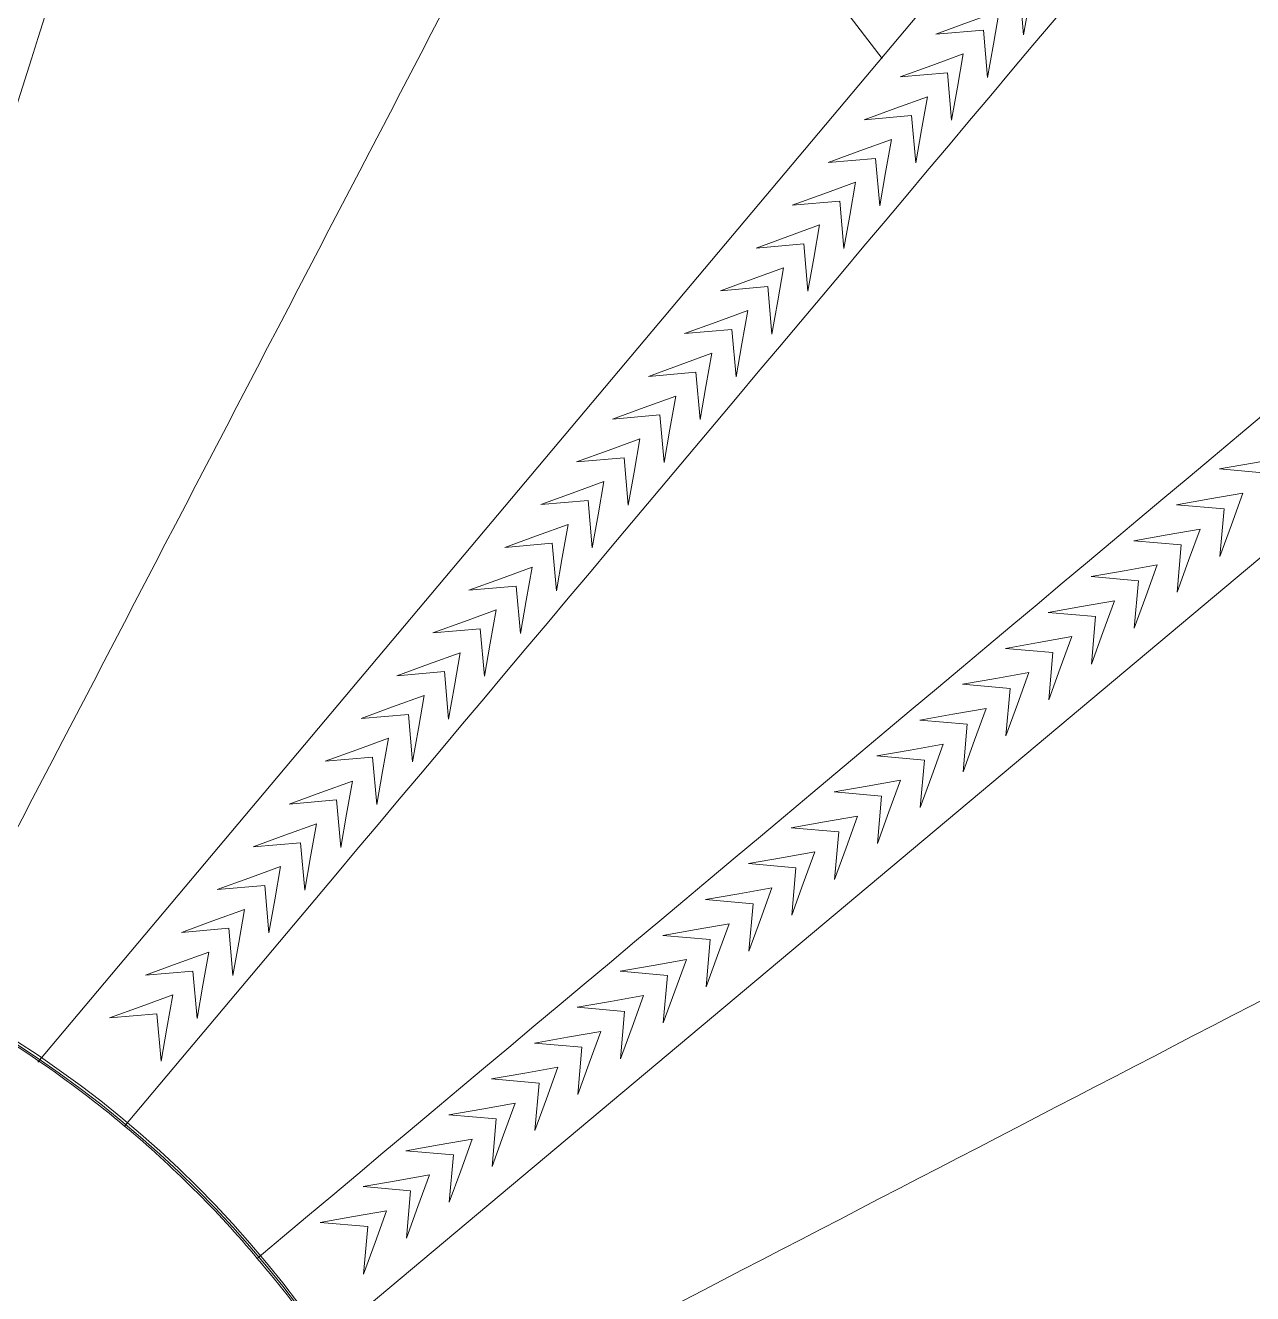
# Model space of a CAD drawing. Header units: inches. Extents: x -151 to 18, y -59 to 24.
# Drawn here: x -81.838 to -77.248, y -43.086 to -38.342 of the extents above; entities that cross this region are included whole.
import ezdxf

# ---------------------------------------------------------------- set-up
doc = ezdxf.new("R2010")
doc.units = ezdxf.units.IN
doc.header["$MEASUREMENT"] = 0
doc.layers.add('Layer 1', color=7, linetype='Continuous')

msp = doc.modelspace()

# ---------------------------------------------------------------- linework, layer by layer
at = {"layer": 'Layer 1', "color": 250, "lineweight": 18}
for centre, major_axis in [((-84.0484, -45.5414), (0, 13.6358)), ((-84.0392, -45.5414), (0, 4.0212))]:
    msp.add_ellipse(centre, major_axis=major_axis, ratio=1, dxfattribs=at)
at = {"layer": 'Layer 1', "color": 5, "lineweight": 9}
msp.add_open_spline([(-84.0392, -41.5081), (-86.2601, -41.5081), (-88.0604, -43.3084), (-88.0604, -45.5293), (-88.0604, -45.5293), (-88.0604, -45.5309), (-88.0604, -45.5325), (-88.0604, -45.5341), (-88.0604, -45.5341), (-88.0604, -45.5341), (-93.2728, -45.5348), (-93.2728, -45.5348), (-93.2728, -45.5348), (-93.2728, -45.5348), (-97.6805, -45.5353), (-97.6805, -45.5353), (-97.6805, -45.5353), (-97.6805, -45.5353), (-97.6843, -45.5353), (-97.6843, -45.5353), (-97.6843, -45.5353), (-97.6843, -45.5333), (-97.6843, -45.5313), (-97.6843, -45.5293), (-97.6843, -45.5293), (-97.6843, -37.9984), (-91.5793, -31.8934), (-84.0484, -31.8934), (-84.0484, -31.8934), (-76.5191, -31.8934), (-70.4151, -37.9959), (-70.4126, -45.5247), (-70.4126, -45.5247), (-70.4126, -45.5247), (-80.0181, -45.5293), (-80.0181, -45.5293), (-80.0181, -45.5293), (-80.0181, -43.3084), (-81.8184, -41.5081), (-84.0392, -41.5081)], degree=3, knots=[0, 0, 0, 0, 0.090909, 0.090909, 0.090909, 0.090909, 0.181818, 0.181818, 0.181818, 0.181818, 0.272727, 0.272727, 0.272727, 0.272727, 0.363636, 0.363636, 0.363636, 0.363636, 0.454545, 0.454545, 0.454545, 0.454545, 0.545455, 0.545455, 0.545455, 0.545455, 0.636364, 0.636364, 0.636364, 0.636364, 0.727273, 0.727273, 0.727273, 0.727273, 0.818182, 0.818182, 0.818182, 0.818182, 1, 1, 1, 1], dxfattribs=at)
at = {"layer": 'Layer 1', "color": 3, "lineweight": 9}
for points, knots in [([(-82.8614, -31.9459), (-79.986, -32.1963), (-77.366, -33.3385), (-75.2796, -35.0943), (-75.2796, -35.0943), (-74.673, -35.6048), (-74.1115, -36.1672), (-73.6019, -36.7746), (-73.6019, -36.7746), (-71.8526, -38.8598), (-70.7153, -41.4757), (-70.4666, -44.3459), (-70.4666, -44.3459), (-70.4666, -44.3459), (-72.2145, -44.4994), (-72.2145, -44.4994), (-72.2145, -44.4994), (-72.2145, -44.4994), (-80.0346, -45.1859), (-80.0346, -45.1859), (-80.0346, -45.1859), (-80.0459, -45.0519), (-80.0648, -44.9212), (-80.0892, -44.7916), (-80.0892, -44.7916), (-80.0892, -44.7914), (-80.0892, -44.7913), (-80.0893, -44.7911), (-80.0893, -44.7911), (-80.1196, -44.6331), (-80.1588, -44.4784), (-80.207, -44.3281), (-80.207, -44.3281), (-80.2429, -44.2171), (-80.2833, -44.1071), (-80.3293, -44.0005), (-80.3293, -44.0005), (-80.3742, -43.8928), (-80.4236, -43.7873), (-80.4786, -43.6841), (-80.4786, -43.6841), (-80.5526, -43.5427), (-80.6357, -43.4058), (-80.7265, -43.2745), (-80.7265, -43.2745), (-80.7266, -43.2744), (-80.7266, -43.2744), (-80.7267, -43.2743), (-80.7267, -43.2743), (-80.8018, -43.1633), (-80.8837, -43.0568), (-80.9712, -42.9547), (-80.9712, -42.9547), (-81.0452, -42.865), (-81.1249, -42.7786), (-81.209, -42.6955), (-81.209, -42.6955), (-81.2921, -42.6136), (-81.3773, -42.534), (-81.4671, -42.4599), (-81.4671, -42.4599), (-81.5703, -42.3735), (-81.6769, -42.2916), (-81.788, -42.2164), (-81.788, -42.2164), (-81.788, -42.2164), (-81.788, -42.2164), (-81.788, -42.2164), (-81.788, -42.2164), (-81.9182, -42.1266), (-82.0551, -42.0447), (-82.1953, -41.9718), (-82.1953, -41.9718), (-82.2986, -41.9179), (-82.404, -41.8686), (-82.5118, -41.8237), (-82.5118, -41.8237), (-82.6184, -41.7788), (-82.7283, -41.7384), (-82.8394, -41.7036), (-82.8394, -41.7036), (-82.9909, -41.6554), (-83.1446, -41.6172), (-83.3028, -41.5869), (-83.3028, -41.5869), (-83.303, -41.5869), (-83.3031, -41.5869), (-83.3032, -41.5869), (-83.3032, -41.5869), (-83.4344, -41.5622), (-83.5678, -41.5443), (-83.7034, -41.5331), (-83.7034, -41.5331), (-83.8145, -41.523), (-83.9267, -41.5185), (-84.04, -41.5185), (-84.04, -41.5185), (-84.04, -41.5185), (-84.0535, -41.5185), (-84.0535, -41.5185), (-84.0535, -41.5185), (-84.1713, -41.5185), (-84.288, -41.5241), (-84.4025, -41.5353), (-84.4025, -41.5353), (-84.5371, -41.5477), (-84.6706, -41.5667), (-84.8008, -41.5914), (-84.8008, -41.5914), (-84.8009, -41.5915), (-84.8011, -41.5915), (-84.8012, -41.5915), (-84.8012, -41.5915), (-84.9582, -41.6218), (-85.1106, -41.6621), (-85.2597, -41.7103), (-85.2597, -41.7103), (-85.3708, -41.7463), (-85.4808, -41.7866), (-85.5874, -41.8315), (-85.5874, -41.8315), (-85.694, -41.8776), (-85.7994, -41.9269), (-85.9015, -41.9808), (-85.9015, -41.9808), (-85.9015, -41.9808), (-85.9027, -41.9808), (-85.9027, -41.9808), (-85.9027, -41.9808), (-86.1619, -42.1188), (-86.4043, -42.2837), (-86.6264, -42.4723), (-86.6264, -42.4723), (-86.7162, -42.5474), (-86.8015, -42.626), (-86.8834, -42.709), (-86.8834, -42.709), (-86.9653, -42.7909), (-87.0438, -42.8773), (-87.1179, -42.966), (-87.1179, -42.966), (-87.3053, -43.1881), (-87.468, -43.4305), (-87.6049, -43.6897), (-87.6049, -43.6897), (-87.6576, -43.7918), (-87.707, -43.8973), (-87.753, -44.005), (-87.753, -44.005), (-87.7967, -44.1116), (-87.8371, -44.2205), (-87.8719, -44.3315), (-87.8719, -44.3315), (-87.9605, -44.6064), (-88.0189, -44.8935), (-88.0447, -45.1897), (-88.0447, -45.1897), (-88.0447, -45.1897), (-97.6294, -44.3481), (-97.6294, -44.3481), (-97.6294, -44.3481), (-97.3818, -41.4733), (-96.2463, -38.8535), (-94.4976, -36.7664), (-94.4976, -36.7664), (-93.9885, -36.1588), (-93.4274, -35.5963), (-92.8211, -35.0858), (-92.8211, -35.0858), (-90.7354, -33.3298), (-88.1148, -32.1894), (-85.2354, -31.9438), (-85.2354, -31.9438), (-84.8483, -31.9108), (-84.4566, -31.8939), (-84.0608, -31.8939), (-84.0608, -31.8939), (-83.6566, -31.8939), (-83.2566, -31.9115), (-82.8614, -31.9459)], [0, 0, 0, 0, 0.021739, 0.021739, 0.021739, 0.021739, 0.043478, 0.043478, 0.043478, 0.043478, 0.065217, 0.065217, 0.065217, 0.065217, 0.086957, 0.086957, 0.086957, 0.086957, 0.108696, 0.108696, 0.108696, 0.108696, 0.130435, 0.130435, 0.130435, 0.130435, 0.152174, 0.152174, 0.152174, 0.152174, 0.173913, 0.173913, 0.173913, 0.173913, 0.195652, 0.195652, 0.195652, 0.195652, 0.217391, 0.217391, 0.217391, 0.217391, 0.23913, 0.23913, 0.23913, 0.23913, 0.26087, 0.26087, 0.26087, 0.26087, 0.282609, 0.282609, 0.282609, 0.282609, 0.304348, 0.304348, 0.304348, 0.304348, 0.326087, 0.326087, 0.326087, 0.326087, 0.347826, 0.347826, 0.347826, 0.347826, 0.369565, 0.369565, 0.369565, 0.369565, 0.391304, 0.391304, 0.391304, 0.391304, 0.413043, 0.413043, 0.413043, 0.413043, 0.434783, 0.434783, 0.434783, 0.434783, 0.456522, 0.456522, 0.456522, 0.456522, 0.478261, 0.478261, 0.478261, 0.478261, 0.5, 0.5, 0.5, 0.5, 0.521739, 0.521739, 0.521739, 0.521739, 0.543478, 0.543478, 0.543478, 0.543478, 0.565217, 0.565217, 0.565217, 0.565217, 0.586957, 0.586957, 0.586957, 0.586957, 0.608696, 0.608696, 0.608696, 0.608696, 0.630435, 0.630435, 0.630435, 0.630435, 0.652174, 0.652174, 0.652174, 0.652174, 0.673913, 0.673913, 0.673913, 0.673913, 0.695652, 0.695652, 0.695652, 0.695652, 0.717391, 0.717391, 0.717391, 0.717391, 0.73913, 0.73913, 0.73913, 0.73913, 0.76087, 0.76087, 0.76087, 0.76087, 0.782609, 0.782609, 0.782609, 0.782609, 0.804348, 0.804348, 0.804348, 0.804348, 0.826087, 0.826087, 0.826087, 0.826087, 0.847826, 0.847826, 0.847826, 0.847826, 0.869565, 0.869565, 0.869565, 0.869565, 0.891304, 0.891304, 0.891304, 0.891304, 0.913043, 0.913043, 0.913043, 0.913043, 0.934783, 0.934783, 0.934783, 0.934783, 0.956522, 0.956522, 0.956522, 0.956522, 1, 1, 1, 1]), ([(-73.6019, -36.7746), (-74.1115, -36.1672), (-74.673, -35.6048), (-75.2796, -35.0943), (-75.2796, -35.0943), (-75.6567, -35.5434), (-76.0339, -35.9925), (-76.4111, -36.4416), (-76.4111, -36.4416), (-78.0961, -38.4477), (-79.7816, -40.4535), (-81.4671, -42.4599), (-81.4671, -42.4599), (-81.3773, -42.534), (-81.2921, -42.6136), (-81.209, -42.6955), (-81.209, -42.6955), (-81.1249, -42.7786), (-81.0452, -42.865), (-80.9712, -42.9547), (-80.9712, -42.9547), (-78.964, -41.271), (-76.9563, -39.5873), (-74.9489, -37.9041), (-74.9489, -37.9041), (-74.4999, -37.5276), (-74.0509, -37.1511), (-73.6019, -36.7746)], [0, 0, 0, 0, 0.125, 0.125, 0.125, 0.125, 0.25, 0.25, 0.25, 0.25, 0.375, 0.375, 0.375, 0.375, 0.5, 0.5, 0.5, 0.5, 0.625, 0.625, 0.625, 0.625, 0.75, 0.75, 0.75, 0.75, 1, 1, 1, 1]), ([(-79.7458, -37.2714), (-80.5627, -38.8378), (-81.3785, -40.4043), (-82.1953, -41.9718), (-82.1953, -41.9718), (-82.2986, -41.9179), (-82.404, -41.8686), (-82.5118, -41.8237), (-82.5118, -41.8237), (-82.6184, -41.7788), (-82.7283, -41.7384), (-82.8394, -41.7036), (-82.8394, -41.7036), (-82.3064, -40.0194), (-81.7734, -38.3352), (-81.2404, -36.652), (-81.2404, -36.652), (-80.9319, -36.6105), (-80.6233, -36.5701), (-80.3147, -36.5297), (-80.3147, -36.5297), (-80.1251, -36.7766), (-79.9355, -37.0234), (-79.7458, -37.2714)], [0, 0, 0, 0, 0.142857, 0.142857, 0.142857, 0.142857, 0.285714, 0.285714, 0.285714, 0.285714, 0.428571, 0.428571, 0.428571, 0.428571, 0.571429, 0.571429, 0.571429, 0.571429, 0.714286, 0.714286, 0.714286, 0.714286, 1, 1, 1, 1]), ([(-78.1207, -38.1996), (-78.1207, -38.1996), (-78.2981, -38.2151), (-78.2981, -38.2151), (-78.2981, -38.2151), (-78.2981, -38.2151), (-78.1797, -38.172), (-78.1797, -38.172), (-78.1797, -38.172), (-78.1797, -38.172), (-78.0614, -38.129), (-78.0614, -38.129), (-78.0614, -38.129), (-78.0614, -38.129), (-78.0833, -38.253), (-78.0833, -38.253), (-78.0833, -38.253), (-78.0833, -38.253), (-78.1051, -38.377), (-78.1051, -38.377), (-78.1051, -38.377), (-78.1051, -38.377), (-78.1207, -38.1996), (-78.1207, -38.1996)], [0, 0, 0, 0, 0.142857, 0.142857, 0.142857, 0.142857, 0.285714, 0.285714, 0.285714, 0.285714, 0.428571, 0.428571, 0.428571, 0.428571, 0.571429, 0.571429, 0.571429, 0.571429, 0.714286, 0.714286, 0.714286, 0.714286, 1, 1, 1, 1]), ([(-78.255, -38.3596), (-78.255, -38.3596), (-78.4325, -38.3751), (-78.4325, -38.3751), (-78.4325, -38.3751), (-78.4325, -38.3751), (-78.3141, -38.332), (-78.3141, -38.332), (-78.3141, -38.332), (-78.3141, -38.332), (-78.1958, -38.2889), (-78.1958, -38.2889), (-78.1958, -38.2889), (-78.1958, -38.2889), (-78.2177, -38.413), (-78.2177, -38.413), (-78.2177, -38.413), (-78.2177, -38.413), (-78.2395, -38.537), (-78.2395, -38.537), (-78.2395, -38.537), (-78.2395, -38.537), (-78.255, -38.3596), (-78.255, -38.3596)], [0, 0, 0, 0, 0.142857, 0.142857, 0.142857, 0.142857, 0.285714, 0.285714, 0.285714, 0.285714, 0.428571, 0.428571, 0.428571, 0.428571, 0.571429, 0.571429, 0.571429, 0.571429, 0.714286, 0.714286, 0.714286, 0.714286, 1, 1, 1, 1]), ([(-78.3895, -38.5196), (-78.3895, -38.5196), (-78.5669, -38.5351), (-78.5669, -38.5351), (-78.5669, -38.5351), (-78.5669, -38.5351), (-78.4485, -38.492), (-78.4485, -38.492), (-78.4485, -38.492), (-78.4485, -38.492), (-78.3302, -38.4489), (-78.3302, -38.4489), (-78.3302, -38.4489), (-78.3302, -38.4489), (-78.3521, -38.573), (-78.3521, -38.573), (-78.3521, -38.573), (-78.3521, -38.573), (-78.3739, -38.697), (-78.3739, -38.697), (-78.3739, -38.697), (-78.3739, -38.697), (-78.3895, -38.5196), (-78.3895, -38.5196)], [0, 0, 0, 0, 0.142857, 0.142857, 0.142857, 0.142857, 0.285714, 0.285714, 0.285714, 0.285714, 0.428571, 0.428571, 0.428571, 0.428571, 0.571429, 0.571429, 0.571429, 0.571429, 0.714286, 0.714286, 0.714286, 0.714286, 1, 1, 1, 1]), ([(-78.5238, -38.6796), (-78.5238, -38.6796), (-78.7013, -38.6951), (-78.7013, -38.6951), (-78.7013, -38.6951), (-78.7013, -38.6951), (-78.5829, -38.652), (-78.5829, -38.652), (-78.5829, -38.652), (-78.5829, -38.652), (-78.4646, -38.609), (-78.4646, -38.609), (-78.4646, -38.609), (-78.4646, -38.609), (-78.4865, -38.733), (-78.4865, -38.733), (-78.4865, -38.733), (-78.4865, -38.733), (-78.5083, -38.857), (-78.5083, -38.857), (-78.5083, -38.857), (-78.5083, -38.857), (-78.5238, -38.6796), (-78.5238, -38.6796)], [0, 0, 0, 0, 0.142857, 0.142857, 0.142857, 0.142857, 0.285714, 0.285714, 0.285714, 0.285714, 0.428571, 0.428571, 0.428571, 0.428571, 0.571429, 0.571429, 0.571429, 0.571429, 0.714286, 0.714286, 0.714286, 0.714286, 1, 1, 1, 1]), ([(-78.6583, -38.8396), (-78.6583, -38.8396), (-78.8357, -38.8551), (-78.8357, -38.8551), (-78.8357, -38.8551), (-78.8357, -38.8551), (-78.7174, -38.812), (-78.7174, -38.812), (-78.7174, -38.812), (-78.7174, -38.812), (-78.599, -38.7689), (-78.599, -38.7689), (-78.599, -38.7689), (-78.599, -38.7689), (-78.6209, -38.893), (-78.6209, -38.893), (-78.6209, -38.893), (-78.6209, -38.893), (-78.6427, -39.017), (-78.6427, -39.017), (-78.6427, -39.017), (-78.6427, -39.017), (-78.6583, -38.8396), (-78.6583, -38.8396)], [0, 0, 0, 0, 0.142857, 0.142857, 0.142857, 0.142857, 0.285714, 0.285714, 0.285714, 0.285714, 0.428571, 0.428571, 0.428571, 0.428571, 0.571429, 0.571429, 0.571429, 0.571429, 0.714286, 0.714286, 0.714286, 0.714286, 1, 1, 1, 1]), ([(-78.7927, -38.9996), (-78.7927, -38.9996), (-78.9701, -39.0151), (-78.9701, -39.0151), (-78.9701, -39.0151), (-78.9701, -39.0151), (-78.8517, -38.972), (-78.8517, -38.972), (-78.8517, -38.972), (-78.8517, -38.972), (-78.7334, -38.9289), (-78.7334, -38.9289), (-78.7334, -38.9289), (-78.7334, -38.9289), (-78.7553, -39.053), (-78.7553, -39.053), (-78.7553, -39.053), (-78.7553, -39.053), (-78.7771, -39.177), (-78.7771, -39.177), (-78.7771, -39.177), (-78.7771, -39.177), (-78.7927, -38.9996), (-78.7927, -38.9996)], [0, 0, 0, 0, 0.142857, 0.142857, 0.142857, 0.142857, 0.285714, 0.285714, 0.285714, 0.285714, 0.428571, 0.428571, 0.428571, 0.428571, 0.571429, 0.571429, 0.571429, 0.571429, 0.714286, 0.714286, 0.714286, 0.714286, 1, 1, 1, 1]), ([(-78.9271, -39.1596), (-78.9271, -39.1596), (-79.1045, -39.1751), (-79.1045, -39.1751), (-79.1045, -39.1751), (-79.1045, -39.1751), (-78.9862, -39.132), (-78.9862, -39.132), (-78.9862, -39.132), (-78.9862, -39.132), (-78.8678, -39.0889), (-78.8678, -39.0889), (-78.8678, -39.0889), (-78.8678, -39.0889), (-78.8897, -39.213), (-78.8897, -39.213), (-78.8897, -39.213), (-78.8897, -39.213), (-78.9115, -39.337), (-78.9115, -39.337), (-78.9115, -39.337), (-78.9115, -39.337), (-78.9271, -39.1596), (-78.9271, -39.1596)], [0, 0, 0, 0, 0.142857, 0.142857, 0.142857, 0.142857, 0.285714, 0.285714, 0.285714, 0.285714, 0.428571, 0.428571, 0.428571, 0.428571, 0.571429, 0.571429, 0.571429, 0.571429, 0.714286, 0.714286, 0.714286, 0.714286, 1, 1, 1, 1]), ([(-79.0615, -39.3196), (-79.0615, -39.3196), (-79.2389, -39.3351), (-79.2389, -39.3351), (-79.2389, -39.3351), (-79.2389, -39.3351), (-79.1205, -39.292), (-79.1205, -39.292), (-79.1205, -39.292), (-79.1205, -39.292), (-79.0022, -39.2489), (-79.0022, -39.2489), (-79.0022, -39.2489), (-79.0022, -39.2489), (-79.0241, -39.373), (-79.0241, -39.373), (-79.0241, -39.373), (-79.0241, -39.373), (-79.0459, -39.497), (-79.0459, -39.497), (-79.0459, -39.497), (-79.0459, -39.497), (-79.0615, -39.3196), (-79.0615, -39.3196)], [0, 0, 0, 0, 0.142857, 0.142857, 0.142857, 0.142857, 0.285714, 0.285714, 0.285714, 0.285714, 0.428571, 0.428571, 0.428571, 0.428571, 0.571429, 0.571429, 0.571429, 0.571429, 0.714286, 0.714286, 0.714286, 0.714286, 1, 1, 1, 1]), ([(-79.1959, -39.4796), (-79.1959, -39.4796), (-79.3733, -39.4951), (-79.3733, -39.4951), (-79.3733, -39.4951), (-79.3733, -39.4951), (-79.255, -39.452), (-79.255, -39.452), (-79.255, -39.452), (-79.255, -39.452), (-79.1366, -39.4089), (-79.1366, -39.4089), (-79.1366, -39.4089), (-79.1366, -39.4089), (-79.1585, -39.533), (-79.1585, -39.533), (-79.1585, -39.533), (-79.1585, -39.533), (-79.1803, -39.657), (-79.1803, -39.657), (-79.1803, -39.657), (-79.1803, -39.657), (-79.1959, -39.4796), (-79.1959, -39.4796)], [0, 0, 0, 0, 0.142857, 0.142857, 0.142857, 0.142857, 0.285714, 0.285714, 0.285714, 0.285714, 0.428571, 0.428571, 0.428571, 0.428571, 0.571429, 0.571429, 0.571429, 0.571429, 0.714286, 0.714286, 0.714286, 0.714286, 1, 1, 1, 1]), ([(-79.3303, -39.6396), (-79.3303, -39.6396), (-79.5077, -39.6551), (-79.5077, -39.6551), (-79.5077, -39.6551), (-79.5077, -39.6551), (-79.3893, -39.612), (-79.3893, -39.612), (-79.3893, -39.612), (-79.3893, -39.612), (-79.271, -39.5689), (-79.271, -39.5689), (-79.271, -39.5689), (-79.271, -39.5689), (-79.2929, -39.693), (-79.2929, -39.693), (-79.2929, -39.693), (-79.2929, -39.693), (-79.3147, -39.817), (-79.3147, -39.817), (-79.3147, -39.817), (-79.3147, -39.817), (-79.3303, -39.6396), (-79.3303, -39.6396)], [0, 0, 0, 0, 0.142857, 0.142857, 0.142857, 0.142857, 0.285714, 0.285714, 0.285714, 0.285714, 0.428571, 0.428571, 0.428571, 0.428571, 0.571429, 0.571429, 0.571429, 0.571429, 0.714286, 0.714286, 0.714286, 0.714286, 1, 1, 1, 1]), ([(-79.4647, -39.7996), (-79.4647, -39.7996), (-79.6421, -39.8151), (-79.6421, -39.8151), (-79.6421, -39.8151), (-79.6421, -39.8151), (-79.5238, -39.772), (-79.5238, -39.772), (-79.5238, -39.772), (-79.5238, -39.772), (-79.4054, -39.7289), (-79.4054, -39.7289), (-79.4054, -39.7289), (-79.4054, -39.7289), (-79.4273, -39.853), (-79.4273, -39.853), (-79.4273, -39.853), (-79.4273, -39.853), (-79.4491, -39.977), (-79.4491, -39.977), (-79.4491, -39.977), (-79.4491, -39.977), (-79.4647, -39.7996), (-79.4647, -39.7996)], [0, 0, 0, 0, 0.142857, 0.142857, 0.142857, 0.142857, 0.285714, 0.285714, 0.285714, 0.285714, 0.428571, 0.428571, 0.428571, 0.428571, 0.571429, 0.571429, 0.571429, 0.571429, 0.714286, 0.714286, 0.714286, 0.714286, 1, 1, 1, 1]), ([(-79.5991, -39.9596), (-79.5991, -39.9596), (-79.7765, -39.9751), (-79.7765, -39.9751), (-79.7765, -39.9751), (-79.7765, -39.9751), (-79.6582, -39.932), (-79.6582, -39.932), (-79.6582, -39.932), (-79.6582, -39.932), (-79.5398, -39.8889), (-79.5398, -39.8889), (-79.5398, -39.8889), (-79.5398, -39.8889), (-79.5617, -40.013), (-79.5617, -40.013), (-79.5617, -40.013), (-79.5617, -40.013), (-79.5836, -40.137), (-79.5836, -40.137), (-79.5836, -40.137), (-79.5836, -40.137), (-79.5991, -39.9596), (-79.5991, -39.9596)], [0, 0, 0, 0, 0.142857, 0.142857, 0.142857, 0.142857, 0.285714, 0.285714, 0.285714, 0.285714, 0.428571, 0.428571, 0.428571, 0.428571, 0.571429, 0.571429, 0.571429, 0.571429, 0.714286, 0.714286, 0.714286, 0.714286, 1, 1, 1, 1]), ([(-77.1948, -40.017), (-77.1948, -40.017), (-77.3722, -40.0015), (-77.3722, -40.0015), (-77.3722, -40.0015), (-77.3722, -40.0015), (-77.2482, -39.9796), (-77.2482, -39.9796), (-77.2482, -39.9796), (-77.2482, -39.9796), (-77.1241, -39.9578), (-77.1241, -39.9578), (-77.1241, -39.9578), (-77.1241, -39.9578), (-77.1672, -40.0761), (-77.1672, -40.0761), (-77.1672, -40.0761), (-77.1672, -40.0761), (-77.2103, -40.1945), (-77.2103, -40.1945), (-77.2103, -40.1945), (-77.2103, -40.1945), (-77.1948, -40.017), (-77.1948, -40.017)], [0, 0, 0, 0, 0.142857, 0.142857, 0.142857, 0.142857, 0.285714, 0.285714, 0.285714, 0.285714, 0.428571, 0.428571, 0.428571, 0.428571, 0.571429, 0.571429, 0.571429, 0.571429, 0.714286, 0.714286, 0.714286, 0.714286, 1, 1, 1, 1]), ([(-79.7335, -40.1196), (-79.7335, -40.1196), (-79.9109, -40.1351), (-79.9109, -40.1351), (-79.9109, -40.1351), (-79.9109, -40.1351), (-79.7926, -40.092), (-79.7926, -40.092), (-79.7926, -40.092), (-79.7926, -40.092), (-79.6742, -40.0489), (-79.6742, -40.0489), (-79.6742, -40.0489), (-79.6742, -40.0489), (-79.6961, -40.173), (-79.6961, -40.173), (-79.6961, -40.173), (-79.6961, -40.173), (-79.7179, -40.297), (-79.7179, -40.297), (-79.7179, -40.297), (-79.7179, -40.297), (-79.7335, -40.1196), (-79.7335, -40.1196)], [0, 0, 0, 0, 0.142857, 0.142857, 0.142857, 0.142857, 0.285714, 0.285714, 0.285714, 0.285714, 0.428571, 0.428571, 0.428571, 0.428571, 0.571429, 0.571429, 0.571429, 0.571429, 0.714286, 0.714286, 0.714286, 0.714286, 1, 1, 1, 1]), ([(-77.3549, -40.1512), (-77.3549, -40.1512), (-77.5323, -40.1357), (-77.5323, -40.1357), (-77.5323, -40.1357), (-77.5323, -40.1357), (-77.4083, -40.1139), (-77.4083, -40.1139), (-77.4083, -40.1139), (-77.4083, -40.1139), (-77.2843, -40.092), (-77.2843, -40.092), (-77.2843, -40.092), (-77.2843, -40.092), (-77.3273, -40.2103), (-77.3273, -40.2103), (-77.3273, -40.2103), (-77.3273, -40.2103), (-77.3704, -40.3287), (-77.3704, -40.3287), (-77.3704, -40.3287), (-77.3704, -40.3287), (-77.3549, -40.1512), (-77.3549, -40.1512)], [0, 0, 0, 0, 0.142857, 0.142857, 0.142857, 0.142857, 0.285714, 0.285714, 0.285714, 0.285714, 0.428571, 0.428571, 0.428571, 0.428571, 0.571429, 0.571429, 0.571429, 0.571429, 0.714286, 0.714286, 0.714286, 0.714286, 1, 1, 1, 1]), ([(-79.8679, -40.2796), (-79.8679, -40.2796), (-80.0453, -40.2951), (-80.0453, -40.2951), (-80.0453, -40.2951), (-80.0453, -40.2951), (-79.927, -40.252), (-79.927, -40.252), (-79.927, -40.252), (-79.927, -40.252), (-79.8086, -40.2089), (-79.8086, -40.2089), (-79.8086, -40.2089), (-79.8086, -40.2089), (-79.8305, -40.333), (-79.8305, -40.333), (-79.8305, -40.333), (-79.8305, -40.333), (-79.8524, -40.457), (-79.8524, -40.457), (-79.8524, -40.457), (-79.8524, -40.457), (-79.8679, -40.2796), (-79.8679, -40.2796)], [0, 0, 0, 0, 0.142857, 0.142857, 0.142857, 0.142857, 0.285714, 0.285714, 0.285714, 0.285714, 0.428571, 0.428571, 0.428571, 0.428571, 0.571429, 0.571429, 0.571429, 0.571429, 0.714286, 0.714286, 0.714286, 0.714286, 1, 1, 1, 1]), ([(-77.515, -40.2855), (-77.515, -40.2855), (-77.6925, -40.2699), (-77.6925, -40.2699), (-77.6925, -40.2699), (-77.6925, -40.2699), (-77.5684, -40.2481), (-77.5684, -40.2481), (-77.5684, -40.2481), (-77.5684, -40.2481), (-77.4444, -40.2262), (-77.4444, -40.2262), (-77.4444, -40.2262), (-77.4444, -40.2262), (-77.4875, -40.3446), (-77.4875, -40.3446), (-77.4875, -40.3446), (-77.4875, -40.3446), (-77.5305, -40.4629), (-77.5305, -40.4629), (-77.5305, -40.4629), (-77.5305, -40.4629), (-77.515, -40.2855), (-77.515, -40.2855)], [0, 0, 0, 0, 0.142857, 0.142857, 0.142857, 0.142857, 0.285714, 0.285714, 0.285714, 0.285714, 0.428571, 0.428571, 0.428571, 0.428571, 0.571429, 0.571429, 0.571429, 0.571429, 0.714286, 0.714286, 0.714286, 0.714286, 1, 1, 1, 1]), ([(-80.0023, -40.4396), (-80.0023, -40.4396), (-80.1797, -40.4551), (-80.1797, -40.4551), (-80.1797, -40.4551), (-80.1797, -40.4551), (-80.0614, -40.412), (-80.0614, -40.412), (-80.0614, -40.412), (-80.0614, -40.412), (-79.943, -40.3689), (-79.943, -40.3689), (-79.943, -40.3689), (-79.943, -40.3689), (-79.9649, -40.493), (-79.9649, -40.493), (-79.9649, -40.493), (-79.9649, -40.493), (-79.9868, -40.617), (-79.9868, -40.617), (-79.9868, -40.617), (-79.9868, -40.617), (-80.0023, -40.4396), (-80.0023, -40.4396)], [0, 0, 0, 0, 0.142857, 0.142857, 0.142857, 0.142857, 0.285714, 0.285714, 0.285714, 0.285714, 0.428571, 0.428571, 0.428571, 0.428571, 0.571429, 0.571429, 0.571429, 0.571429, 0.714286, 0.714286, 0.714286, 0.714286, 1, 1, 1, 1]), ([(-77.6752, -40.4197), (-77.6752, -40.4197), (-77.8526, -40.4042), (-77.8526, -40.4042), (-77.8526, -40.4042), (-77.8526, -40.4042), (-77.7286, -40.3823), (-77.7286, -40.3823), (-77.7286, -40.3823), (-77.7286, -40.3823), (-77.6046, -40.3604), (-77.6046, -40.3604), (-77.6046, -40.3604), (-77.6046, -40.3604), (-77.6476, -40.4788), (-77.6476, -40.4788), (-77.6476, -40.4788), (-77.6476, -40.4788), (-77.6907, -40.5971), (-77.6907, -40.5971), (-77.6907, -40.5971), (-77.6907, -40.5971), (-77.6752, -40.4197), (-77.6752, -40.4197)], [0, 0, 0, 0, 0.142857, 0.142857, 0.142857, 0.142857, 0.285714, 0.285714, 0.285714, 0.285714, 0.428571, 0.428571, 0.428571, 0.428571, 0.571429, 0.571429, 0.571429, 0.571429, 0.714286, 0.714286, 0.714286, 0.714286, 1, 1, 1, 1]), ([(-77.8353, -40.5539), (-77.8353, -40.5539), (-78.0128, -40.5384), (-78.0128, -40.5384), (-78.0128, -40.5384), (-78.0128, -40.5384), (-77.8887, -40.5165), (-77.8887, -40.5165), (-77.8887, -40.5165), (-77.8887, -40.5165), (-77.7647, -40.4947), (-77.7647, -40.4947), (-77.7647, -40.4947), (-77.7647, -40.4947), (-77.8078, -40.613), (-77.8078, -40.613), (-77.8078, -40.613), (-77.8078, -40.613), (-77.8508, -40.7314), (-77.8508, -40.7314), (-77.8508, -40.7314), (-77.8508, -40.7314), (-77.8353, -40.5539), (-77.8353, -40.5539)], [0, 0, 0, 0, 0.142857, 0.142857, 0.142857, 0.142857, 0.285714, 0.285714, 0.285714, 0.285714, 0.428571, 0.428571, 0.428571, 0.428571, 0.571429, 0.571429, 0.571429, 0.571429, 0.714286, 0.714286, 0.714286, 0.714286, 1, 1, 1, 1]), ([(-80.1367, -40.5996), (-80.1367, -40.5996), (-80.3141, -40.6151), (-80.3141, -40.6151), (-80.3141, -40.6151), (-80.3141, -40.6151), (-80.1958, -40.572), (-80.1958, -40.572), (-80.1958, -40.572), (-80.1958, -40.572), (-80.0774, -40.5289), (-80.0774, -40.5289), (-80.0774, -40.5289), (-80.0774, -40.5289), (-80.0993, -40.653), (-80.0993, -40.653), (-80.0993, -40.653), (-80.0993, -40.653), (-80.1211, -40.777), (-80.1211, -40.777), (-80.1211, -40.777), (-80.1211, -40.777), (-80.1367, -40.5996), (-80.1367, -40.5996)], [0, 0, 0, 0, 0.142857, 0.142857, 0.142857, 0.142857, 0.285714, 0.285714, 0.285714, 0.285714, 0.428571, 0.428571, 0.428571, 0.428571, 0.571429, 0.571429, 0.571429, 0.571429, 0.714286, 0.714286, 0.714286, 0.714286, 1, 1, 1, 1]), ([(-77.9955, -40.6882), (-77.9955, -40.6882), (-78.1729, -40.6727), (-78.1729, -40.6727), (-78.1729, -40.6727), (-78.1729, -40.6727), (-78.0489, -40.6508), (-78.0489, -40.6508), (-78.0489, -40.6508), (-78.0489, -40.6508), (-77.9249, -40.6289), (-77.9249, -40.6289), (-77.9249, -40.6289), (-77.9249, -40.6289), (-77.9679, -40.7473), (-77.9679, -40.7473), (-77.9679, -40.7473), (-77.9679, -40.7473), (-78.011, -40.8656), (-78.011, -40.8656), (-78.011, -40.8656), (-78.011, -40.8656), (-77.9955, -40.6882), (-77.9955, -40.6882)], [0, 0, 0, 0, 0.142857, 0.142857, 0.142857, 0.142857, 0.285714, 0.285714, 0.285714, 0.285714, 0.428571, 0.428571, 0.428571, 0.428571, 0.571429, 0.571429, 0.571429, 0.571429, 0.714286, 0.714286, 0.714286, 0.714286, 1, 1, 1, 1]), ([(-80.2711, -40.7596), (-80.2711, -40.7596), (-80.4485, -40.7751), (-80.4485, -40.7751), (-80.4485, -40.7751), (-80.4485, -40.7751), (-80.3302, -40.732), (-80.3302, -40.732), (-80.3302, -40.732), (-80.3302, -40.732), (-80.2118, -40.6889), (-80.2118, -40.6889), (-80.2118, -40.6889), (-80.2118, -40.6889), (-80.2337, -40.813), (-80.2337, -40.813), (-80.2337, -40.813), (-80.2337, -40.813), (-80.2556, -40.937), (-80.2556, -40.937), (-80.2556, -40.937), (-80.2556, -40.937), (-80.2711, -40.7596), (-80.2711, -40.7596)], [0, 0, 0, 0, 0.142857, 0.142857, 0.142857, 0.142857, 0.285714, 0.285714, 0.285714, 0.285714, 0.428571, 0.428571, 0.428571, 0.428571, 0.571429, 0.571429, 0.571429, 0.571429, 0.714286, 0.714286, 0.714286, 0.714286, 1, 1, 1, 1]), ([(-78.1556, -40.8224), (-78.1556, -40.8224), (-78.333, -40.8069), (-78.333, -40.8069), (-78.333, -40.8069), (-78.333, -40.8069), (-78.209, -40.785), (-78.209, -40.785), (-78.209, -40.785), (-78.209, -40.785), (-78.085, -40.7631), (-78.085, -40.7631), (-78.085, -40.7631), (-78.085, -40.7631), (-78.1281, -40.8815), (-78.1281, -40.8815), (-78.1281, -40.8815), (-78.1281, -40.8815), (-78.1711, -40.9999), (-78.1711, -40.9999), (-78.1711, -40.9999), (-78.1711, -40.9999), (-78.1556, -40.8224), (-78.1556, -40.8224)], [0, 0, 0, 0, 0.142857, 0.142857, 0.142857, 0.142857, 0.285714, 0.285714, 0.285714, 0.285714, 0.428571, 0.428571, 0.428571, 0.428571, 0.571429, 0.571429, 0.571429, 0.571429, 0.714286, 0.714286, 0.714286, 0.714286, 1, 1, 1, 1]), ([(-80.4055, -40.9196), (-80.4055, -40.9196), (-80.5829, -40.9351), (-80.5829, -40.9351), (-80.5829, -40.9351), (-80.5829, -40.9351), (-80.4646, -40.892), (-80.4646, -40.892), (-80.4646, -40.892), (-80.4646, -40.892), (-80.3462, -40.8489), (-80.3462, -40.8489), (-80.3462, -40.8489), (-80.3462, -40.8489), (-80.3681, -40.973), (-80.3681, -40.973), (-80.3681, -40.973), (-80.3681, -40.973), (-80.3899, -41.097), (-80.3899, -41.097), (-80.3899, -41.097), (-80.3899, -41.097), (-80.4055, -40.9196), (-80.4055, -40.9196)], [0, 0, 0, 0, 0.142857, 0.142857, 0.142857, 0.142857, 0.285714, 0.285714, 0.285714, 0.285714, 0.428571, 0.428571, 0.428571, 0.428571, 0.571429, 0.571429, 0.571429, 0.571429, 0.714286, 0.714286, 0.714286, 0.714286, 1, 1, 1, 1]), ([(-78.3158, -40.9566), (-78.3158, -40.9566), (-78.4932, -40.9411), (-78.4932, -40.9411), (-78.4932, -40.9411), (-78.4932, -40.9411), (-78.3692, -40.9192), (-78.3692, -40.9192), (-78.3692, -40.9192), (-78.3692, -40.9192), (-78.2451, -40.8974), (-78.2451, -40.8974), (-78.2451, -40.8974), (-78.2451, -40.8974), (-78.2882, -41.0157), (-78.2882, -41.0157), (-78.2882, -41.0157), (-78.2882, -41.0157), (-78.3313, -41.1341), (-78.3313, -41.1341), (-78.3313, -41.1341), (-78.3313, -41.1341), (-78.3158, -40.9566), (-78.3158, -40.9566)], [0, 0, 0, 0, 0.142857, 0.142857, 0.142857, 0.142857, 0.285714, 0.285714, 0.285714, 0.285714, 0.428571, 0.428571, 0.428571, 0.428571, 0.571429, 0.571429, 0.571429, 0.571429, 0.714286, 0.714286, 0.714286, 0.714286, 1, 1, 1, 1]), ([(-80.5399, -41.0796), (-80.5399, -41.0796), (-80.7173, -41.0951), (-80.7173, -41.0951), (-80.7173, -41.0951), (-80.7173, -41.0951), (-80.599, -41.052), (-80.599, -41.052), (-80.599, -41.052), (-80.599, -41.052), (-80.4806, -41.0089), (-80.4806, -41.0089), (-80.4806, -41.0089), (-80.4806, -41.0089), (-80.5025, -41.133), (-80.5025, -41.133), (-80.5025, -41.133), (-80.5025, -41.133), (-80.5244, -41.257), (-80.5244, -41.257), (-80.5244, -41.257), (-80.5244, -41.257), (-80.5399, -41.0796), (-80.5399, -41.0796)], [0, 0, 0, 0, 0.142857, 0.142857, 0.142857, 0.142857, 0.285714, 0.285714, 0.285714, 0.285714, 0.428571, 0.428571, 0.428571, 0.428571, 0.571429, 0.571429, 0.571429, 0.571429, 0.714286, 0.714286, 0.714286, 0.714286, 1, 1, 1, 1]), ([(-78.4759, -41.0909), (-78.4759, -41.0909), (-78.6533, -41.0753), (-78.6533, -41.0753), (-78.6533, -41.0753), (-78.6533, -41.0753), (-78.5293, -41.0535), (-78.5293, -41.0535), (-78.5293, -41.0535), (-78.5293, -41.0535), (-78.4053, -41.0316), (-78.4053, -41.0316), (-78.4053, -41.0316), (-78.4053, -41.0316), (-78.4483, -41.1499), (-78.4483, -41.1499), (-78.4483, -41.1499), (-78.4483, -41.1499), (-78.4914, -41.2683), (-78.4914, -41.2683), (-78.4914, -41.2683), (-78.4914, -41.2683), (-78.4759, -41.0909), (-78.4759, -41.0909)], [0, 0, 0, 0, 0.142857, 0.142857, 0.142857, 0.142857, 0.285714, 0.285714, 0.285714, 0.285714, 0.428571, 0.428571, 0.428571, 0.428571, 0.571429, 0.571429, 0.571429, 0.571429, 0.714286, 0.714286, 0.714286, 0.714286, 1, 1, 1, 1]), ([(-80.6743, -41.2396), (-80.6743, -41.2396), (-80.8517, -41.2551), (-80.8517, -41.2551), (-80.8517, -41.2551), (-80.8517, -41.2551), (-80.7334, -41.212), (-80.7334, -41.212), (-80.7334, -41.212), (-80.7334, -41.212), (-80.615, -41.1689), (-80.615, -41.1689), (-80.615, -41.1689), (-80.615, -41.1689), (-80.6369, -41.293), (-80.6369, -41.293), (-80.6369, -41.293), (-80.6369, -41.293), (-80.6587, -41.417), (-80.6587, -41.417), (-80.6587, -41.417), (-80.6587, -41.417), (-80.6743, -41.2396), (-80.6743, -41.2396)], [0, 0, 0, 0, 0.142857, 0.142857, 0.142857, 0.142857, 0.285714, 0.285714, 0.285714, 0.285714, 0.428571, 0.428571, 0.428571, 0.428571, 0.571429, 0.571429, 0.571429, 0.571429, 0.714286, 0.714286, 0.714286, 0.714286, 1, 1, 1, 1]), ([(-78.6361, -41.2251), (-78.6361, -41.2251), (-78.8135, -41.2096), (-78.8135, -41.2096), (-78.8135, -41.2096), (-78.8135, -41.2096), (-78.6895, -41.1877), (-78.6895, -41.1877), (-78.6895, -41.1877), (-78.6895, -41.1877), (-78.5654, -41.1658), (-78.5654, -41.1658), (-78.5654, -41.1658), (-78.5654, -41.1658), (-78.6085, -41.2842), (-78.6085, -41.2842), (-78.6085, -41.2842), (-78.6085, -41.2842), (-78.6516, -41.4025), (-78.6516, -41.4025), (-78.6516, -41.4025), (-78.6516, -41.4025), (-78.6361, -41.2251), (-78.6361, -41.2251)], [0, 0, 0, 0, 0.142857, 0.142857, 0.142857, 0.142857, 0.285714, 0.285714, 0.285714, 0.285714, 0.428571, 0.428571, 0.428571, 0.428571, 0.571429, 0.571429, 0.571429, 0.571429, 0.714286, 0.714286, 0.714286, 0.714286, 1, 1, 1, 1]), ([(-80.4786, -43.6841), (-78.9121, -42.8706), (-77.3469, -42.0582), (-75.7804, -41.2447), (-75.7804, -41.2447), (-75.5324, -41.4343), (-75.2856, -41.624), (-75.0387, -41.8136), (-75.0387, -41.8136), (-75.0791, -42.1221), (-75.1195, -42.4307), (-75.161, -42.7393), (-75.161, -42.7393), (-76.843, -43.2689), (-78.525, -43.7985), (-80.207, -44.3281)], [0, 0, 0, 0, 0.2, 0.2, 0.2, 0.2, 0.4, 0.4, 0.4, 0.4, 0.6, 0.6, 0.6, 0.6, 1, 1, 1, 1]), ([(-78.7962, -41.3593), (-78.7962, -41.3593), (-78.9736, -41.3438), (-78.9736, -41.3438), (-78.9736, -41.3438), (-78.9736, -41.3438), (-78.8496, -41.3219), (-78.8496, -41.3219), (-78.8496, -41.3219), (-78.8496, -41.3219), (-78.7256, -41.3001), (-78.7256, -41.3001), (-78.7256, -41.3001), (-78.7256, -41.3001), (-78.7686, -41.4184), (-78.7686, -41.4184), (-78.7686, -41.4184), (-78.7686, -41.4184), (-78.8117, -41.5367), (-78.8117, -41.5367), (-78.8117, -41.5367), (-78.8117, -41.5367), (-78.7962, -41.3593), (-78.7962, -41.3593)], [0, 0, 0, 0, 0.142857, 0.142857, 0.142857, 0.142857, 0.285714, 0.285714, 0.285714, 0.285714, 0.428571, 0.428571, 0.428571, 0.428571, 0.571429, 0.571429, 0.571429, 0.571429, 0.714286, 0.714286, 0.714286, 0.714286, 1, 1, 1, 1]), ([(-80.8087, -41.3996), (-80.8087, -41.3996), (-80.9861, -41.4151), (-80.9861, -41.4151), (-80.9861, -41.4151), (-80.9861, -41.4151), (-80.8678, -41.372), (-80.8678, -41.372), (-80.8678, -41.372), (-80.8678, -41.372), (-80.7494, -41.3289), (-80.7494, -41.3289), (-80.7494, -41.3289), (-80.7494, -41.3289), (-80.7713, -41.453), (-80.7713, -41.453), (-80.7713, -41.453), (-80.7713, -41.453), (-80.7932, -41.577), (-80.7932, -41.577), (-80.7932, -41.577), (-80.7932, -41.577), (-80.8087, -41.3996), (-80.8087, -41.3996)], [0, 0, 0, 0, 0.142857, 0.142857, 0.142857, 0.142857, 0.285714, 0.285714, 0.285714, 0.285714, 0.428571, 0.428571, 0.428571, 0.428571, 0.571429, 0.571429, 0.571429, 0.571429, 0.714286, 0.714286, 0.714286, 0.714286, 1, 1, 1, 1]), ([(-78.9563, -41.4935), (-78.9563, -41.4935), (-79.1338, -41.478), (-79.1338, -41.478), (-79.1338, -41.478), (-79.1338, -41.478), (-79.0097, -41.4561), (-79.0097, -41.4561), (-79.0097, -41.4561), (-79.0097, -41.4561), (-78.8857, -41.4343), (-78.8857, -41.4343), (-78.8857, -41.4343), (-78.8857, -41.4343), (-78.9288, -41.5526), (-78.9288, -41.5526), (-78.9288, -41.5526), (-78.9288, -41.5526), (-78.9718, -41.671), (-78.9718, -41.671), (-78.9718, -41.671), (-78.9718, -41.671), (-78.9563, -41.4935), (-78.9563, -41.4935)], [0, 0, 0, 0, 0.142857, 0.142857, 0.142857, 0.142857, 0.285714, 0.285714, 0.285714, 0.285714, 0.428571, 0.428571, 0.428571, 0.428571, 0.571429, 0.571429, 0.571429, 0.571429, 0.714286, 0.714286, 0.714286, 0.714286, 1, 1, 1, 1]), ([(-80.9431, -41.5595), (-80.9431, -41.5595), (-81.1205, -41.5751), (-81.1205, -41.5751), (-81.1205, -41.5751), (-81.1205, -41.5751), (-81.0022, -41.532), (-81.0022, -41.532), (-81.0022, -41.532), (-81.0022, -41.532), (-80.8838, -41.4889), (-80.8838, -41.4889), (-80.8838, -41.4889), (-80.8838, -41.4889), (-80.9057, -41.613), (-80.9057, -41.613), (-80.9057, -41.613), (-80.9057, -41.613), (-80.9276, -41.737), (-80.9276, -41.737), (-80.9276, -41.737), (-80.9276, -41.737), (-80.9431, -41.5595), (-80.9431, -41.5595)], [0, 0, 0, 0, 0.142857, 0.142857, 0.142857, 0.142857, 0.285714, 0.285714, 0.285714, 0.285714, 0.428571, 0.428571, 0.428571, 0.428571, 0.571429, 0.571429, 0.571429, 0.571429, 0.714286, 0.714286, 0.714286, 0.714286, 1, 1, 1, 1]), ([(-79.1165, -41.6278), (-79.1165, -41.6278), (-79.2939, -41.6123), (-79.2939, -41.6123), (-79.2939, -41.6123), (-79.2939, -41.6123), (-79.1699, -41.5904), (-79.1699, -41.5904), (-79.1699, -41.5904), (-79.1699, -41.5904), (-79.0459, -41.5685), (-79.0459, -41.5685), (-79.0459, -41.5685), (-79.0459, -41.5685), (-79.0889, -41.6869), (-79.0889, -41.6869), (-79.0889, -41.6869), (-79.0889, -41.6869), (-79.132, -41.8052), (-79.132, -41.8052), (-79.132, -41.8052), (-79.132, -41.8052), (-79.1165, -41.6278), (-79.1165, -41.6278)], [0, 0, 0, 0, 0.142857, 0.142857, 0.142857, 0.142857, 0.285714, 0.285714, 0.285714, 0.285714, 0.428571, 0.428571, 0.428571, 0.428571, 0.571429, 0.571429, 0.571429, 0.571429, 0.714286, 0.714286, 0.714286, 0.714286, 1, 1, 1, 1]), ([(-81.0775, -41.7196), (-81.0775, -41.7196), (-81.2549, -41.7351), (-81.2549, -41.7351), (-81.2549, -41.7351), (-81.2549, -41.7351), (-81.1366, -41.692), (-81.1366, -41.692), (-81.1366, -41.692), (-81.1366, -41.692), (-81.0182, -41.6489), (-81.0182, -41.6489), (-81.0182, -41.6489), (-81.0182, -41.6489), (-81.0401, -41.773), (-81.0401, -41.773), (-81.0401, -41.773), (-81.0401, -41.773), (-81.062, -41.897), (-81.062, -41.897), (-81.062, -41.897), (-81.062, -41.897), (-81.0775, -41.7196), (-81.0775, -41.7196)], [0, 0, 0, 0, 0.142857, 0.142857, 0.142857, 0.142857, 0.285714, 0.285714, 0.285714, 0.285714, 0.428571, 0.428571, 0.428571, 0.428571, 0.571429, 0.571429, 0.571429, 0.571429, 0.714286, 0.714286, 0.714286, 0.714286, 1, 1, 1, 1]), ([(-79.2766, -41.762), (-79.2766, -41.762), (-79.4541, -41.7465), (-79.4541, -41.7465), (-79.4541, -41.7465), (-79.4541, -41.7465), (-79.33, -41.7246), (-79.33, -41.7246), (-79.33, -41.7246), (-79.33, -41.7246), (-79.206, -41.7028), (-79.206, -41.7028), (-79.206, -41.7028), (-79.206, -41.7028), (-79.2491, -41.8211), (-79.2491, -41.8211), (-79.2491, -41.8211), (-79.2491, -41.8211), (-79.2921, -41.9394), (-79.2921, -41.9394), (-79.2921, -41.9394), (-79.2921, -41.9394), (-79.2766, -41.762), (-79.2766, -41.762)], [0, 0, 0, 0, 0.142857, 0.142857, 0.142857, 0.142857, 0.285714, 0.285714, 0.285714, 0.285714, 0.428571, 0.428571, 0.428571, 0.428571, 0.571429, 0.571429, 0.571429, 0.571429, 0.714286, 0.714286, 0.714286, 0.714286, 1, 1, 1, 1]), ([(-81.2119, -41.8796), (-81.2119, -41.8796), (-81.3893, -41.8951), (-81.3893, -41.8951), (-81.3893, -41.8951), (-81.3893, -41.8951), (-81.271, -41.852), (-81.271, -41.852), (-81.271, -41.852), (-81.271, -41.852), (-81.1526, -41.8089), (-81.1526, -41.8089), (-81.1526, -41.8089), (-81.1526, -41.8089), (-81.1745, -41.933), (-81.1745, -41.933), (-81.1745, -41.933), (-81.1745, -41.933), (-81.1964, -42.057), (-81.1964, -42.057), (-81.1964, -42.057), (-81.1964, -42.057), (-81.2119, -41.8796), (-81.2119, -41.8796)], [0, 0, 0, 0, 0.142857, 0.142857, 0.142857, 0.142857, 0.285714, 0.285714, 0.285714, 0.285714, 0.428571, 0.428571, 0.428571, 0.428571, 0.571429, 0.571429, 0.571429, 0.571429, 0.714286, 0.714286, 0.714286, 0.714286, 1, 1, 1, 1]), ([(-79.4368, -41.8962), (-79.4368, -41.8962), (-79.6142, -41.8807), (-79.6142, -41.8807), (-79.6142, -41.8807), (-79.6142, -41.8807), (-79.4902, -41.8589), (-79.4902, -41.8589), (-79.4902, -41.8589), (-79.4902, -41.8589), (-79.3661, -41.837), (-79.3661, -41.837), (-79.3661, -41.837), (-79.3661, -41.837), (-79.4092, -41.9553), (-79.4092, -41.9553), (-79.4092, -41.9553), (-79.4092, -41.9553), (-79.4523, -42.0737), (-79.4523, -42.0737), (-79.4523, -42.0737), (-79.4523, -42.0737), (-79.4368, -41.8962), (-79.4368, -41.8962)], [0, 0, 0, 0, 0.142857, 0.142857, 0.142857, 0.142857, 0.285714, 0.285714, 0.285714, 0.285714, 0.428571, 0.428571, 0.428571, 0.428571, 0.571429, 0.571429, 0.571429, 0.571429, 0.714286, 0.714286, 0.714286, 0.714286, 1, 1, 1, 1]), ([(-81.3308, -42.217), (-81.3308, -42.217), (-81.3463, -42.0396), (-81.3463, -42.0396), (-81.3463, -42.0396), (-81.3463, -42.0396), (-81.5237, -42.0551), (-81.5237, -42.0551), (-81.5237, -42.0551), (-81.5237, -42.0551), (-81.4054, -42.012), (-81.4054, -42.012), (-81.4054, -42.012), (-81.4054, -42.012), (-81.287, -41.9689), (-81.287, -41.9689), (-81.287, -41.9689), (-81.287, -41.9689), (-81.3089, -42.093), (-81.3089, -42.093), (-81.3089, -42.093), (-81.3089, -42.093), (-81.3308, -42.217), (-81.3308, -42.217)], [0, 0, 0, 0, 0.142857, 0.142857, 0.142857, 0.142857, 0.285714, 0.285714, 0.285714, 0.285714, 0.428571, 0.428571, 0.428571, 0.428571, 0.571429, 0.571429, 0.571429, 0.571429, 0.714286, 0.714286, 0.714286, 0.714286, 1, 1, 1, 1]), ([(-79.5969, -42.0305), (-79.5969, -42.0305), (-79.7743, -42.015), (-79.7743, -42.015), (-79.7743, -42.015), (-79.7743, -42.015), (-79.6503, -41.9931), (-79.6503, -41.9931), (-79.6503, -41.9931), (-79.6503, -41.9931), (-79.5263, -41.9712), (-79.5263, -41.9712), (-79.5263, -41.9712), (-79.5263, -41.9712), (-79.5694, -42.0896), (-79.5694, -42.0896), (-79.5694, -42.0896), (-79.5694, -42.0896), (-79.6124, -42.2079), (-79.6124, -42.2079), (-79.6124, -42.2079), (-79.6124, -42.2079), (-79.5969, -42.0305), (-79.5969, -42.0305)], [0, 0, 0, 0, 0.142857, 0.142857, 0.142857, 0.142857, 0.285714, 0.285714, 0.285714, 0.285714, 0.428571, 0.428571, 0.428571, 0.428571, 0.571429, 0.571429, 0.571429, 0.571429, 0.714286, 0.714286, 0.714286, 0.714286, 1, 1, 1, 1]), ([(-79.7571, -42.1647), (-79.7571, -42.1647), (-79.9345, -42.1492), (-79.9345, -42.1492), (-79.9345, -42.1492), (-79.9345, -42.1492), (-79.8105, -42.1273), (-79.8105, -42.1273), (-79.8105, -42.1273), (-79.8105, -42.1273), (-79.6864, -42.1055), (-79.6864, -42.1055), (-79.6864, -42.1055), (-79.6864, -42.1055), (-79.7295, -42.2238), (-79.7295, -42.2238), (-79.7295, -42.2238), (-79.7295, -42.2238), (-79.7726, -42.3421), (-79.7726, -42.3421), (-79.7726, -42.3421), (-79.7726, -42.3421), (-79.7571, -42.1647), (-79.7571, -42.1647)], [0, 0, 0, 0, 0.142857, 0.142857, 0.142857, 0.142857, 0.285714, 0.285714, 0.285714, 0.285714, 0.428571, 0.428571, 0.428571, 0.428571, 0.571429, 0.571429, 0.571429, 0.571429, 0.714286, 0.714286, 0.714286, 0.714286, 1, 1, 1, 1]), ([(-79.9172, -42.2989), (-79.9172, -42.2989), (-80.0946, -42.2834), (-80.0946, -42.2834), (-80.0946, -42.2834), (-80.0946, -42.2834), (-79.9706, -42.2615), (-79.9706, -42.2615), (-79.9706, -42.2615), (-79.9706, -42.2615), (-79.8466, -42.2397), (-79.8466, -42.2397), (-79.8466, -42.2397), (-79.8466, -42.2397), (-79.8896, -42.358), (-79.8896, -42.358), (-79.8896, -42.358), (-79.8896, -42.358), (-79.9327, -42.4764), (-79.9327, -42.4764), (-79.9327, -42.4764), (-79.9327, -42.4764), (-79.9172, -42.2989), (-79.9172, -42.2989)], [0, 0, 0, 0, 0.142857, 0.142857, 0.142857, 0.142857, 0.285714, 0.285714, 0.285714, 0.285714, 0.428571, 0.428571, 0.428571, 0.428571, 0.571429, 0.571429, 0.571429, 0.571429, 0.714286, 0.714286, 0.714286, 0.714286, 1, 1, 1, 1]), ([(-80.0774, -42.4332), (-80.0774, -42.4332), (-80.2548, -42.4176), (-80.2548, -42.4176), (-80.2548, -42.4176), (-80.2548, -42.4176), (-80.1308, -42.3958), (-80.1308, -42.3958), (-80.1308, -42.3958), (-80.1308, -42.3958), (-80.0067, -42.3739), (-80.0067, -42.3739), (-80.0067, -42.3739), (-80.0067, -42.3739), (-80.0498, -42.4923), (-80.0498, -42.4923), (-80.0498, -42.4923), (-80.0498, -42.4923), (-80.0929, -42.6106), (-80.0929, -42.6106), (-80.0929, -42.6106), (-80.0929, -42.6106), (-80.0774, -42.4332), (-80.0774, -42.4332)], [0, 0, 0, 0, 0.142857, 0.142857, 0.142857, 0.142857, 0.285714, 0.285714, 0.285714, 0.285714, 0.428571, 0.428571, 0.428571, 0.428571, 0.571429, 0.571429, 0.571429, 0.571429, 0.714286, 0.714286, 0.714286, 0.714286, 1, 1, 1, 1]), ([(-80.2375, -42.5674), (-80.2375, -42.5674), (-80.4149, -42.5519), (-80.4149, -42.5519), (-80.4149, -42.5519), (-80.4149, -42.5519), (-80.2909, -42.53), (-80.2909, -42.53), (-80.2909, -42.53), (-80.2909, -42.53), (-80.1669, -42.5081), (-80.1669, -42.5081), (-80.1669, -42.5081), (-80.1669, -42.5081), (-80.2099, -42.6265), (-80.2099, -42.6265), (-80.2099, -42.6265), (-80.2099, -42.6265), (-80.253, -42.7448), (-80.253, -42.7448), (-80.253, -42.7448), (-80.253, -42.7448), (-80.2375, -42.5674), (-80.2375, -42.5674)], [0, 0, 0, 0, 0.142857, 0.142857, 0.142857, 0.142857, 0.285714, 0.285714, 0.285714, 0.285714, 0.428571, 0.428571, 0.428571, 0.428571, 0.571429, 0.571429, 0.571429, 0.571429, 0.714286, 0.714286, 0.714286, 0.714286, 1, 1, 1, 1]), ([(-80.3976, -42.7016), (-80.3976, -42.7016), (-80.5751, -42.6861), (-80.5751, -42.6861), (-80.5751, -42.6861), (-80.5751, -42.6861), (-80.451, -42.6642), (-80.451, -42.6642), (-80.451, -42.6642), (-80.451, -42.6642), (-80.327, -42.6423), (-80.327, -42.6423), (-80.327, -42.6423), (-80.327, -42.6423), (-80.3701, -42.7607), (-80.3701, -42.7607), (-80.3701, -42.7607), (-80.3701, -42.7607), (-80.4131, -42.8791), (-80.4131, -42.8791), (-80.4131, -42.8791), (-80.4131, -42.8791), (-80.3976, -42.7016), (-80.3976, -42.7016)], [0, 0, 0, 0, 0.142857, 0.142857, 0.142857, 0.142857, 0.285714, 0.285714, 0.285714, 0.285714, 0.428571, 0.428571, 0.428571, 0.428571, 0.571429, 0.571429, 0.571429, 0.571429, 0.714286, 0.714286, 0.714286, 0.714286, 1, 1, 1, 1]), ([(-80.5733, -43.0133), (-80.5733, -43.0133), (-80.5578, -42.8359), (-80.5578, -42.8359), (-80.5578, -42.8359), (-80.5578, -42.8359), (-80.7352, -42.8203), (-80.7352, -42.8203), (-80.7352, -42.8203), (-80.7352, -42.8203), (-80.6112, -42.7985), (-80.6112, -42.7985), (-80.6112, -42.7985), (-80.6112, -42.7985), (-80.4872, -42.7766), (-80.4872, -42.7766), (-80.4872, -42.7766), (-80.4872, -42.7766), (-80.5302, -42.8949), (-80.5302, -42.8949), (-80.5302, -42.8949), (-80.5302, -42.8949), (-80.5733, -43.0133), (-80.5733, -43.0133)], [0, 0, 0, 0, 0.142857, 0.142857, 0.142857, 0.142857, 0.285714, 0.285714, 0.285714, 0.285714, 0.428571, 0.428571, 0.428571, 0.428571, 0.571429, 0.571429, 0.571429, 0.571429, 0.714286, 0.714286, 0.714286, 0.714286, 1, 1, 1, 1])]:
    msp.add_open_spline(points, degree=3, knots=knots, dxfattribs=at)
for points in [[(-81.7911, -42.2202), (-81.7911, -42.2202), (-76.726, -36.1909), (-76.726, -36.1909)], [(-78.6335, -38.4666), (-78.6335, -38.4666), (-80.2486, -36.3617), (-80.2486, -36.3617)], [(-76.9749, -40.1281), (-76.9749, -40.1281), (-80.729, -43.2763), (-80.729, -43.2763)]]:
    msp.add_open_spline(points, degree=3, dxfattribs=at)

doc.saveas('drawing.dxf')
